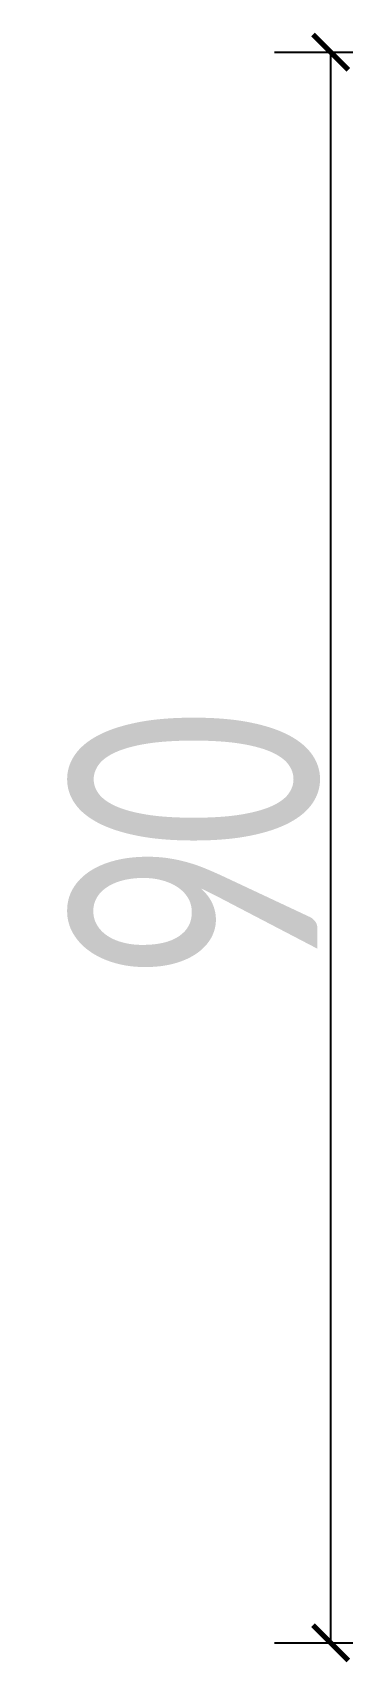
# Model space of a CAD drawing. Header units: millimetres. Extents: x -24 to 530668, y -246875 to -2983.
# Drawn here: x 520488.6 to 520507, y -246874.8 to -246782.6 of the extents above; entities that cross this region are included whole.
import ezdxf

# ---------------------------------------------------------------- set-up
doc = ezdxf.new("R2010")
doc.units = ezdxf.units.MM
doc.header["$PDMODE"] = 2
doc.layers.get('0').update_dxf_attribs({"lineweight": 20})
doc.layers.add('Kıtc-014 Elk Tes İşaretler', color=1, linetype='Continuous')
doc.styles.add('Ölçü50', font='calibri.ttf', dxfattribs={"width": 0.7})
doc.dimstyles.new('olcu10', dxfattribs={"dimtxt": 14, "dimasz": 2, "dimexe": 1.25, "dimexo": 0.625, "dimgap": 0.5, "dimtad": 1, "dimdec": 1, "dimrnd": 0.5, "dimzin": 9, "dimtxsty": 'Ölçü50', "dimblk": 'ARCHTICK', "dimcen": 2, "dimclrd": 256, "dimclre": 256, "dimclrt": 6, "dimazin": 2, "dimtfac": 1, "dimtdec": 1, "dimtix": 1, "dimtmove": 0, "dimatfit": 3, "dimldrblk": 'ARCHTICK', "dimfxl": 1, "dimlwd": -1, "dimarcsym": 0})

# ---------------------------------------------------------------- blocks, each defined once
blk = doc.blocks.new('_ArchTick')
at = {"color": 0, "linetype": 'ByBlock', "const_width": 0.15}
blk.add_lwpolyline([(-0.5, -0.5), (0.5, 0.5)], dxfattribs=at)
blk = doc.blocks.new('*D703')
at = {"layer": 'DEFPOINTS', "color": 0, "transparency": 16777216}
for p in [(520501.692, -246783.658), (520501.692, -246873.658), (520505.496, -246873.658)]:
    blk.add_point(p, dxfattribs=at)
at = {"layer": 'Kıtc-014 Elk Tes İşaretler', "lineweight": -2, "transparency": 16777216}
for p, q in [((520502.317, -246783.658), (520506.746, -246783.658)), ((520502.317, -246873.658), (520506.746, -246873.658))]:
    blk.add_line(p, q, dxfattribs=at)
at = {"layer": 'Kıtc-014 Elk Tes İşaretler', "transparency": 16777216}
blk.add_line((520505.496, -246783.658), (520505.496, -246873.658), dxfattribs=at)
at = {"layer": 'Kıtc-014 Elk Tes İşaretler', "transparency": 16777216, "xscale": 2, "yscale": 2, "zscale": 2}
for p, rotation in [((520505.496, -246783.658), 90), ((520505.496, -246873.658), 270)]:
    blk.add_blockref('_ArchTick', p, dxfattribs=dict(at, rotation=rotation))
at = {"layer": 'Kıtc-014 Elk Tes İşaretler', "color": 6, "transparency": 16777216, "insert": (520497.824, -246828.658), "char_height": 14, "attachment_point": 5, "rotation": 90, "style": 'Ölçü50'}
blk.add_mtext('90', dxfattribs=at)

msp = doc.modelspace()

# ---------------------------------------------------------------- dimensions: what is measured, and where the dimension line sits
at = {"layer": 'Kıtc-014 Elk Tes İşaretler'}
dim = msp.add_linear_dim(base=(520505.496, -246873.658), p1=(520501.692, -246783.658), p2=(520501.692, -246873.658), angle=90, dimstyle='olcu10', dxfattribs=at)
dim.commit()
dim.dimension.update_dxf_attribs({"geometry": '*D703', "text_midpoint": (520497.824, -246828.658)})

doc.saveas('drawing.dxf')
